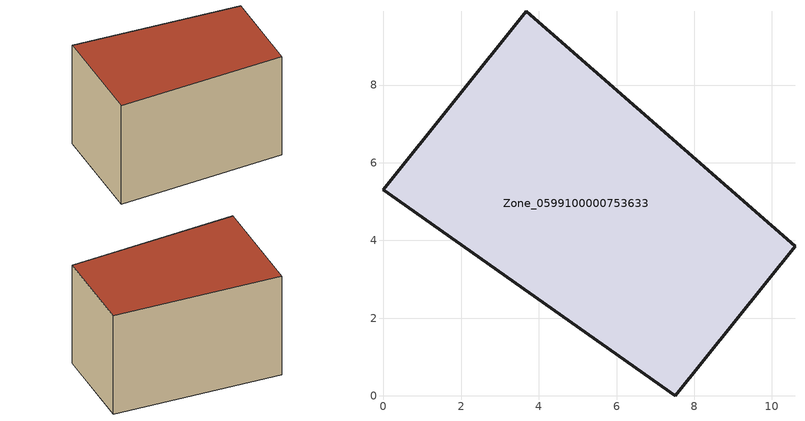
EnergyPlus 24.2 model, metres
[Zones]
Zone_0599100000753633
 floor ground (C_G): 10.59,3.86 7.52,0 0,5.31 3.68,9.9 z0.66
 wall outside (C_F): 7.52,0 10.59,3.86 3.68,9.9 0,5.31 7.52,0 z0.66:6.68
 roof outside (C_R): 3.68,9.9 0,5.31 7.52,0 10.59,3.86 z6.68
[BUILDING]
Pand.0599100000753633: North Axis=0; Terrain=City; Loads Convergence Tolerance Value=0.04; Temperature Convergence Tolerance Value=0.4; Solar Distribution=FullExterior; Maximum Number of Warmup Days=25; Minimum Number of Warmup Days=1
[Site:Location]
Rotterdam.The.Hague.AP_ZH_NLD Design_Conditions: Latitude=51.96; Longitude=4.45; Time Zone=1; Elevation=-4.5
[SITE:GROUNDTEMPERATURE:BUILDINGSURFACE]
18, 18, 18, 18, 18, 18, 18, 18, 18, 18, 18, 18
[MATERIAL] Thermal Absorptance=0.9; Solar Absorptance=0.7; Visible Absorptance=0.7
Name | Roughness | Thickness | Conductivity | Density | Specific Heat
G.TI.2006-2014 | MediumSmooth | 0.15 | 0.06 | 540 | 1210
F.TI.2006-2014 | Rough | 0.3 | 0.12 | 1920 | 840
R.TI.2006-2014 | MediumRough | 0.2 | 0.08 | 1500 | 1000
[CONSTRUCTION]
C_G: G.TI.2006-2014
C_F: F.TI.2006-2014
C_R: R.TI.2006-2014
[ZONE]
Zone_0599100000753633: Type=1; Multiplier=1; Ceiling Height=Autocalculate; Volume=Autocalculate; Floor Area=autocalculate; Part of Total Floor Area=Yes
[ZONEINFILTRATION:DESIGNFLOWRATE]
Infil_Zone_0599100000753633: Zone or ZoneList or Space or SpaceList=Zone_0599100000753633; Schedule=AlwaysOn; Design Flow Rate Calculation Method=Flow/Area; Flow Rate per Floor Area=0.0015; Constant Term Coefficient=1; Temperature Term Coefficient=0; Velocity Term Coefficient=0; Velocity Squared Term Coefficient=0
[HVACTEMPLATE:ZONE:IDEALLOADSAIRSYSTEM]
Zone_0599100000753633: Maximum Heating Supply Air Temperature=50; Minimum Cooling Supply Air Temperature=13; Maximum Heating Supply Air Humidity Ratio=0.0156; Minimum Cooling Supply Air Humidity Ratio=0.0077; Heating Limit=NoLimit; Cooling Limit=NoLimit; Dehumidification Control Type=ConstantSensibleHeatRatio; Cooling Sensible Heat Ratio=0.7; Dehumidification Setpoint=60; Humidification Control Type=None; Humidification Setpoint=30; Outdoor Air Method=None; Outdoor Air Flow Rate per Person=0.00944; Outdoor Air Flow Rate per Zone Floor Area=0; Outdoor Air Flow Rate per Zone=0; Demand Controlled Ventilation Type=None; Outdoor Air Economizer Type=NoEconomizer; Heat Recovery Type=None; Sensible Heat Recovery Effectiveness=0.7; Latent Heat Recovery Effectiveness=0.65
[ZONECONTROL:THERMOSTAT]
ThermostatControl_Zone_0599100000753633: Zone or ZoneList=Zone_0599100000753633; Control Type Schedule=DualSetpointControlType; Control 1=Thermostat_Zone_0599100000753633; Temperature Difference Between Cutout And Setpoint=0
[THERMOSTATSETPOINT:DUALSETPOINT]
Thermostat_Zone_0599100000753633: Heating Setpoint Temperature Schedule=HeatingSetpoint_Zone_0599100000753633; Cooling Setpoint Temperature Schedule=CoolingSetpoint_Zone_0599100000753633
[SCHEDULE:COMPACT]
HeatingSetpoint_Zone_0599100000753633: Through: 12/31, For: AllDays, Until: 24:00, 21
CoolingSetpoint_Zone_0599100000753633: Through: 12/31, For: AllDays, Until: 24:00, 24
DualSetpointControlType: Through: 12/31, For: AllDays, Until: 24:00, 4
AlwaysOn: Through: 12/31, For: AllDays, Until: 24:00, 1
